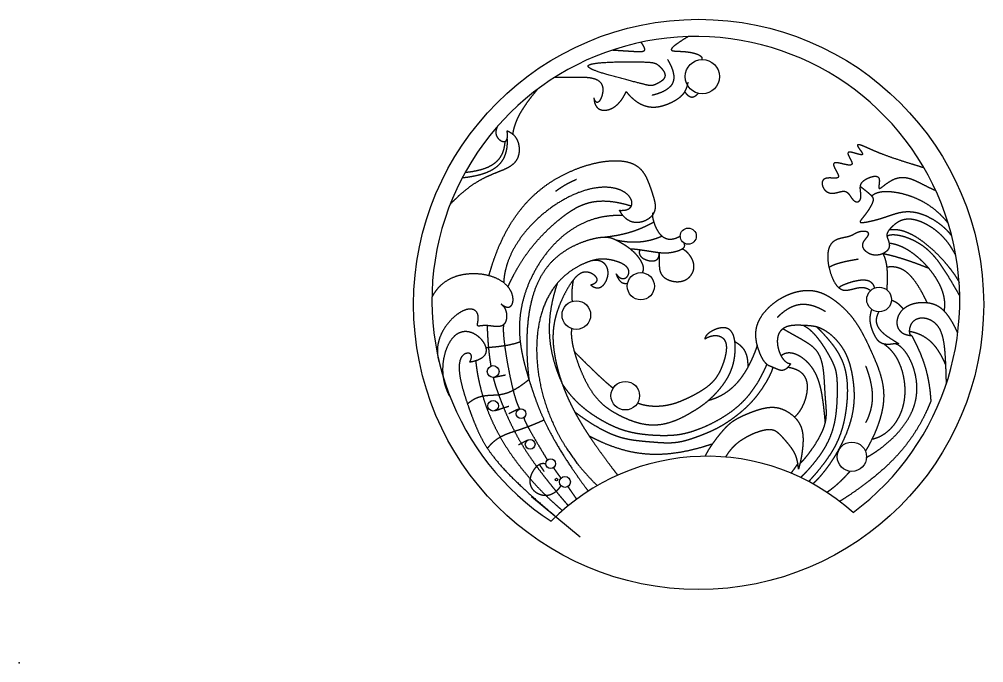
# Model space of a CAD drawing. Header units: millimetres. Extents: x 0 to 63, y 0 to 85.
# Drawn here: x 0 to 60.8, y 0 to 40.5 of the extents above; entities that cross this region are included whole.
import ezdxf

# ---------------------------------------------------------------- set-up
doc = ezdxf.new("R2010")
doc.units = ezdxf.units.MM
doc.header["$MEASUREMENT"] = 0
doc.layers.add('saisyu v3_Sketch1', color=7, linetype='Continuous')
doc.layers.add('saisyu v3_Sketch2', color=7, linetype='Continuous')

msp = doc.modelspace()

# ---------------------------------------------------------------- linework, layer by layer
at = {"layer": 'saisyu v3_Sketch1'}
msp.add_point((0, 0), dxfattribs=at)
at = {"layer": 'saisyu v3_Sketch2'}
msp.add_line((32.276, 10.474), (35.348, 7.933), dxfattribs=at)
for centre, radius in [((42.808, 22.568), 17.962), ((43.038, 36.919), 1.081), ((42.153, 26.872), 0.509), ((39.166, 23.717), 0.853), ((54.18, 22.879), 0.78), ((35.101, 21.901), 0.902), ((29.86, 18.343), 0.37), ((38.183, 16.82), 0.9), ((29.86, 16.187), 0.333), ((31.619, 15.687), 0.302), ((32.192, 13.76), 0.307), ((52.463, 12.972), 0.925), ((33.485, 12.538), 0.313), ((33.847, 11.531), 0.0834), ((34.384, 11.388), 0.343)]:
    msp.add_circle(centre, radius, dxfattribs=at)
for centre, radius, start, end in [((42.63, 22.814), 16.631, 306.57918, 236.74063), ((43.314, -0.777), 13.78, 47.96213, 135.35768)]:
    msp.add_arc(centre, radius, start, end, dxfattribs=at)
for points in [[(37.387, 38.597), (37.457, 38.592), (37.593, 38.583), (37.79, 38.571), (38.036, 38.554), (38.317, 38.536), (38.569, 38.52), (38.791, 38.507), (38.982, 38.499), (39.139, 38.498), (39.262, 38.506), (39.351, 38.528), (39.405, 38.567), (39.425, 38.625), (39.411, 38.705), (39.366, 38.808), (39.305, 38.907), (39.246, 38.991), (39.2, 39.051), (39.176, 39.082)], [(42.149, 39.438), (42.069, 39.39), (41.916, 39.297), (41.71, 39.168), (41.48, 39.016), (41.268, 38.859), (41.133, 38.736), (41.072, 38.645), (41.082, 38.583), (41.159, 38.547), (41.292, 38.529), (41.467, 38.52), (41.673, 38.513), (41.894, 38.5), (42.118, 38.478), (42.334, 38.444), (42.531, 38.399), (42.701, 38.344), (42.839, 38.283), (42.941, 38.217), (43.003, 38.147), (43.022, 38.09), (43.018, 38.045), (43.007, 38.015), (43, 38)], [(35.845, 37.572), (35.847, 37.546), (35.878, 37.493), (36.003, 37.404), (36.316, 37.27), (36.888, 37.087), (37.556, 36.9), (38.23, 36.724), (38.827, 36.571), (39.29, 36.452), (39.595, 36.374), (39.775, 36.341), (39.899, 36.35), (40.035, 36.398), (40.22, 36.481), (40.431, 36.598), (40.613, 36.747), (40.71, 36.922), (40.693, 37.114), (40.587, 37.306), (40.441, 37.48), (40.297, 37.621), (40.166, 37.722), (40.009, 37.787), (39.77, 37.824), (39.398, 37.844), (38.874, 37.854), (38.229, 37.855), (37.525, 37.845), (36.845, 37.818), (36.278, 37.768), (35.977, 37.705), (35.865, 37.644), (35.843, 37.597), (35.845, 37.572)], [(40.843, 38.005), (40.886, 37.934), (40.965, 37.795), (41.069, 37.592), (41.173, 37.336), (41.246, 37.04), (41.254, 36.77), (41.193, 36.529), (41.06, 36.317), (40.859, 36.134), (40.593, 35.977), (40.334, 35.87), (40.115, 35.801), (39.958, 35.759), (39.877, 35.739)], [(33.769, 36.888), (33.821, 36.887), (33.927, 36.885), (34.089, 36.883), (34.313, 36.883), (34.605, 36.886), (34.909, 36.89), (35.221, 36.894), (35.534, 36.891), (35.84, 36.874), (36.124, 36.832), (36.372, 36.755), (36.568, 36.634), (36.704, 36.465), (36.773, 36.253), (36.781, 36.012), (36.738, 35.768), (36.661, 35.547), (36.566, 35.379), (36.466, 35.285), (36.371, 35.279), (36.302, 35.349), (36.255, 35.444), (36.226, 35.526), (36.212, 35.572)], [(38.244, 35.972), (38.297, 35.906), (38.405, 35.778), (38.569, 35.604), (38.792, 35.407), (39.078, 35.217), (39.371, 35.085), (39.67, 35.009), (39.972, 34.988), (40.271, 35.014), (40.562, 35.08), (40.838, 35.176), (41.09, 35.288), (41.312, 35.408), (41.501, 35.528), (41.656, 35.644), (41.78, 35.756), (41.878, 35.87), (41.957, 35.988), (42.022, 36.116), (42.074, 36.254), (42.109, 36.375), (42.13, 36.471), (42.143, 36.538), (42.149, 36.572)], [(32.646, 36.115), (32.592, 36.05), (32.484, 35.921), (32.329, 35.73), (32.135, 35.479), (31.913, 35.173), (31.715, 34.877), (31.543, 34.59), (31.4, 34.313), (31.283, 34.046), (31.193, 33.789), (31.14, 33.59), (31.11, 33.445), (31.095, 33.35), (31.088, 33.302)], [(36.212, 35.572), (36.213, 35.528), (36.218, 35.442), (36.235, 35.322), (36.274, 35.18), (36.351, 35.035), (36.457, 34.922), (36.589, 34.844), (36.745, 34.801), (36.918, 34.794), (37.102, 34.823), (37.289, 34.887), (37.474, 34.986), (37.651, 35.12), (37.818, 35.286), (37.973, 35.483), (38.087, 35.664), (38.168, 35.813), (38.219, 35.918), (38.244, 35.972)], [(42.784, 35.868), (42.766, 35.847), (42.731, 35.807), (42.678, 35.753), (42.609, 35.693), (42.523, 35.64), (42.437, 35.611), (42.352, 35.609), (42.269, 35.633), (42.186, 35.682), (42.104, 35.756), (42.039, 35.832), (41.991, 35.899), (41.959, 35.947), (41.943, 35.972)], [(30.736, 33.509), (30.782, 33.491), (30.869, 33.453), (30.991, 33.386), (31.133, 33.278), (31.277, 33.112), (31.387, 32.918), (31.462, 32.699), (31.502, 32.465), (31.506, 32.227), (31.473, 31.996), (31.403, 31.782), (31.298, 31.593), (31.158, 31.43), (30.985, 31.29), (30.783, 31.17), (30.553, 31.061), (30.299, 30.958), (30.026, 30.852), (29.737, 30.736), (29.434, 30.602), (29.122, 30.445), (28.803, 30.262), (28.478, 30.048), (28.149, 29.803), (27.816, 29.525), (27.547, 29.277), (27.343, 29.076), (27.207, 28.936), (27.139, 28.865)], [(30.126, 33.779), (30.111, 33.748), (30.083, 33.687), (30.051, 33.597), (30.025, 33.481), (30.025, 33.343), (30.054, 33.214), (30.113, 33.095), (30.196, 32.991), (30.297, 32.906), (30.407, 32.847), (30.513, 32.819), (30.609, 32.828), (30.685, 32.878), (30.737, 32.97), (30.765, 33.105), (30.766, 33.246), (30.756, 33.37), (30.744, 33.461), (30.736, 33.509)], [(30.736, 32.996), (30.74, 32.908), (30.743, 32.735), (30.73, 32.485), (30.681, 32.174), (30.56, 31.823), (30.375, 31.513), (30.122, 31.246), (29.8, 31.025), (29.413, 30.846), (28.966, 30.705), (28.565, 30.621), (28.241, 30.572), (28.015, 30.546), (27.9, 30.535)], [(30.596, 32.835), (30.592, 32.765), (30.58, 32.627), (30.549, 32.429), (30.483, 32.181), (30.356, 31.902), (30.18, 31.655), (29.952, 31.442), (29.671, 31.265), (29.341, 31.121), (28.964, 31.008), (28.63, 30.94), (28.362, 30.9), (28.175, 30.879), (28.08, 30.869)], [(57.012, 31.167), (56.905, 31.2), (56.696, 31.264), (56.396, 31.356), (56.023, 31.473), (55.6, 31.609), (55.221, 31.734), (54.884, 31.849), (54.588, 31.955), (54.33, 32.052), (54.105, 32.14), (53.909, 32.222), (53.734, 32.299), (53.572, 32.372), (53.413, 32.445), (53.252, 32.516), (53.091, 32.58), (52.942, 32.628), (52.832, 32.64), (52.795, 32.594), (52.85, 32.482), (52.969, 32.323), (53.095, 32.158), (53.161, 32.033), (53.118, 31.98), (52.957, 32.005), (52.72, 32.078), (52.47, 32.152), (52.277, 32.181), (52.191, 32.129), (52.221, 31.99), (52.327, 31.795), (52.444, 31.59), (52.501, 31.424), (52.449, 31.337), (52.277, 31.333), (52.02, 31.388), (51.735, 31.462), (51.485, 31.51), (51.325, 31.493), (51.283, 31.393), (51.343, 31.221), (51.46, 31.012), (51.576, 30.807), (51.637, 30.645), (51.607, 30.55), (51.488, 30.517), (51.305, 30.524), (51.094, 30.539), (50.895, 30.534), (50.734, 30.488), (50.625, 30.397), (50.576, 30.262), (50.584, 30.097), (50.646, 29.922), (50.755, 29.762), (50.904, 29.639), (51.083, 29.571), (51.28, 29.561), (51.483, 29.599), (51.68, 29.657), (51.861, 29.703), (52.019, 29.709), (52.152, 29.656), (52.264, 29.543), (52.366, 29.393), (52.469, 29.235), (52.582, 29.103), (52.706, 29.026), (52.831, 29.017), (52.939, 29.073), (53.012, 29.185), (53.042, 29.336), (53.035, 29.512), (53.01, 29.696), (52.989, 29.875), (52.995, 30.04), (53.042, 30.185), (53.136, 30.311), (53.275, 30.421), (53.448, 30.516), (53.64, 30.594), (53.831, 30.647), (53.997, 30.659), (54.12, 30.614), (54.188, 30.507), (54.203, 30.347), (54.183, 30.165), (54.157, 29.999), (54.153, 29.887), (54.195, 29.855), (54.291, 29.905), (54.44, 30.02), (54.633, 30.171), (54.855, 30.325), (55.093, 30.455), (55.337, 30.542), (55.581, 30.581), (55.82, 30.573), (56.052, 30.525), (56.279, 30.448), (56.5, 30.351), (56.717, 30.246), (56.93, 30.138), (57.139, 30.032), (57.345, 29.931), (57.507, 29.855), (57.628, 29.801), (57.707, 29.766), (57.747, 29.749)], [(29.599, 24.392), (29.636, 24.527), (29.712, 24.795), (29.833, 25.187), (30.009, 25.693), (30.252, 26.297), (30.52, 26.871), (30.813, 27.415), (31.132, 27.929), (31.476, 28.413), (31.848, 28.867), (32.248, 29.291), (32.677, 29.683), (33.135, 30.045), (33.622, 30.374), (34.135, 30.671), (34.67, 30.933), (35.221, 31.159), (35.78, 31.345), (36.336, 31.488), (36.88, 31.586), (37.399, 31.633), (37.883, 31.626), (38.318, 31.561), (38.697, 31.434), (39.011, 31.244), (39.262, 30.995), (39.457, 30.693), (39.612, 30.355), (39.744, 29.997), (39.867, 29.637), (39.98, 29.289), (40.064, 28.959), (40.089, 28.651), (40.026, 28.368), (39.862, 28.117), (39.61, 27.91), (39.296, 27.766), (38.959, 27.703), (38.627, 27.736), (38.321, 27.873), (38.103, 28.069), (37.957, 28.265), (37.866, 28.418), (37.823, 28.499)], [(33.8, 29.7), (33.823, 29.717), (33.868, 29.751), (33.937, 29.802), (34.031, 29.868), (34.152, 29.949), (34.276, 30.027), (34.404, 30.104), (34.537, 30.178), (34.672, 30.249), (34.812, 30.318), (34.926, 30.372), (35.013, 30.412), (35.071, 30.438), (35.101, 30.451)], [(37.823, 28.499), (37.894, 28.495), (38.029, 28.492), (38.208, 28.507), (38.398, 28.563), (38.553, 28.692), (38.623, 28.874), (38.605, 29.093), (38.494, 29.328), (38.286, 29.554), (37.984, 29.747), (37.593, 29.889), (37.124, 29.963), (36.592, 29.958), (36.012, 29.867), (35.401, 29.691), (34.776, 29.432), (34.152, 29.099), (33.545, 28.703), (32.969, 28.255), (32.438, 27.769), (31.96, 27.254), (31.545, 26.722), (31.196, 26.177), (30.917, 25.626), (30.708, 25.07), (30.597, 24.622), (30.546, 24.285), (30.526, 24.06), (30.519, 23.947)], [(53, 30), (53.043, 29.967), (53.125, 29.902), (53.241, 29.811), (53.379, 29.7), (53.524, 29.58), (53.642, 29.476), (53.73, 29.383), (53.788, 29.294), (53.811, 29.197), (53.798, 29.08), (53.748, 28.936), (53.663, 28.764), (53.55, 28.573), (53.418, 28.376), (53.278, 28.189), (53.146, 28.026), (53.039, 27.896), (52.975, 27.803), (52.97, 27.747), (53.032, 27.723), (53.16, 27.727), (53.341, 27.752), (53.557, 27.793), (53.789, 27.846), (54.023, 27.906), (54.25, 27.971), (54.467, 28.039), (54.676, 28.109), (54.88, 28.18), (55.084, 28.249), (55.292, 28.313), (55.507, 28.367), (55.731, 28.405), (55.964, 28.422), (56.206, 28.414), (56.457, 28.378), (56.711, 28.316), (56.968, 28.228), (57.221, 28.119), (57.468, 27.991), (57.704, 27.85), (57.926, 27.698), (58.131, 27.54), (58.319, 27.376), (58.487, 27.208), (58.607, 27.07), (58.688, 26.965), (58.738, 26.894), (58.762, 26.859)], [(53.717, 29.391), (53.741, 29.419), (53.794, 29.471), (53.888, 29.54), (54.042, 29.612), (54.281, 29.67), (54.567, 29.695), (54.897, 29.684), (55.262, 29.638), (55.653, 29.557), (56.056, 29.44), (56.46, 29.288), (56.855, 29.101), (57.234, 28.881), (57.593, 28.628), (57.93, 28.345), (58.182, 28.095), (58.361, 27.895), (58.476, 27.756), (58.532, 27.685)], [(30.792, 23.678), (30.843, 23.79), (30.945, 24.012), (31.105, 24.337), (31.329, 24.755), (31.626, 25.251), (31.941, 25.719), (32.273, 26.161), (32.62, 26.574), (32.979, 26.961), (33.345, 27.323), (33.714, 27.659), (34.083, 27.97), (34.451, 28.253), (34.822, 28.506), (35.2, 28.722), (35.592, 28.894), (36.008, 29.017), (36.451, 29.085), (36.927, 29.097), (37.437, 29.05), (37.873, 28.967), (38.215, 28.879), (38.45, 28.809), (38.57, 28.771)], [(38.04, 28.167), (37.879, 28.174), (37.561, 28.177), (37.093, 28.15), (36.49, 28.051), (35.772, 27.822), (35.09, 27.489), (34.448, 27.057), (33.851, 26.534), (33.306, 25.934), (32.821, 25.275), (32.406, 24.576), (32.066, 23.856), (31.807, 23.135), (31.63, 22.426), (31.53, 21.739), (31.499, 21.079), (31.528, 20.449), (31.606, 19.848), (31.719, 19.272), (31.857, 18.714), (32.012, 18.169), (32.179, 17.626), (32.357, 17.077), (32.554, 16.515), (32.78, 15.93), (33.045, 15.316), (33.36, 14.667), (33.731, 13.98), (34.162, 13.253), (34.656, 12.483), (35.102, 11.834), (35.465, 11.328), (35.72, 10.982), (35.85, 10.807)], [(41.644, 26.861), (41.592, 26.831), (41.491, 26.776), (41.344, 26.711), (41.157, 26.659), (40.941, 26.65), (40.741, 26.698), (40.561, 26.802), (40.4, 26.956), (40.26, 27.149), (40.142, 27.367), (40.047, 27.593), (39.976, 27.809), (39.93, 28.001), (39.909, 28.158), (39.912, 28.273), (39.934, 28.331), (39.961, 28.354), (39.983, 28.362), (39.996, 28.363)], [(39.996, 27.759), (39.941, 27.728), (39.832, 27.668), (39.665, 27.58), (39.439, 27.468), (39.148, 27.34), (38.849, 27.224), (38.54, 27.121), (38.222, 27.031), (37.895, 26.954), (37.56, 26.889), (37.285, 26.845), (37.076, 26.817), (36.935, 26.8), (36.864, 26.792)], [(59.018, 25.651), (58.995, 25.696), (58.948, 25.786), (58.875, 25.916), (58.775, 26.084), (58.645, 26.282), (58.508, 26.47), (58.366, 26.647), (58.216, 26.814), (58.059, 26.971), (57.893, 27.119), (57.717, 27.26), (57.53, 27.393), (57.331, 27.519), (57.12, 27.636), (56.899, 27.742), (56.669, 27.832), (56.436, 27.9), (56.202, 27.941), (55.975, 27.948), (55.756, 27.92), (55.552, 27.855), (55.365, 27.759), (55.196, 27.642), (55.045, 27.513), (54.915, 27.384), (54.808, 27.262), (54.726, 27.15), (54.675, 27.044), (54.66, 26.936), (54.679, 26.818), (54.725, 26.687), (54.78, 26.545), (54.822, 26.398), (54.834, 26.252), (54.802, 26.114), (54.726, 25.988), (54.611, 25.878), (54.468, 25.787), (54.307, 25.718), (54.133, 25.675), (53.951, 25.663), (53.765, 25.687), (53.58, 25.749), (53.406, 25.847), (53.261, 25.977), (53.165, 26.129), (53.132, 26.294), (53.168, 26.46), (53.263, 26.618), (53.384, 26.764), (53.489, 26.893), (53.541, 27.002), (53.513, 27.089), (53.407, 27.149), (53.247, 27.178), (53.066, 27.172), (52.894, 27.134), (52.744, 27.07), (52.609, 26.994), (52.476, 26.919), (52.327, 26.857), (52.151, 26.811), (51.95, 26.773), (51.731, 26.73), (51.512, 26.663), (51.309, 26.555), (51.141, 26.391), (51.019, 26.166), (50.948, 25.884), (50.929, 25.558), (50.957, 25.205), (51.024, 24.847), (51.122, 24.504), (51.241, 24.197), (51.372, 23.94), (51.509, 23.741), (51.648, 23.6), (51.786, 23.513), (51.924, 23.468), (52.063, 23.457), (52.201, 23.469), (52.341, 23.495), (52.481, 23.529), (52.622, 23.566), (52.762, 23.6), (52.901, 23.627), (53.037, 23.642), (53.169, 23.642), (53.296, 23.623), (53.417, 23.585), (53.51, 23.538), (53.576, 23.494), (53.619, 23.46), (53.64, 23.442)], [(39.263, 24.564), (39.282, 24.593), (39.314, 24.653), (39.344, 24.75), (39.347, 24.894), (39.293, 25.098), (39.182, 25.321), (39.021, 25.553), (38.819, 25.782), (38.588, 25.996), (38.341, 26.185), (38.094, 26.346), (37.862, 26.481), (37.653, 26.593), (37.465, 26.684), (37.28, 26.754), (37.069, 26.795), (36.806, 26.8), (36.475, 26.764), (36.079, 26.68), (35.63, 26.546), (35.151, 26.36), (34.668, 26.121), (34.203, 25.831), (33.773, 25.49), (33.39, 25.101), (33.058, 24.668), (32.777, 24.194), (32.545, 23.683), (32.358, 23.139), (32.211, 22.564), (32.102, 21.962), (32.026, 21.334), (31.983, 20.682), (31.97, 20.007), (31.986, 19.309), (32.023, 18.734), (32.063, 18.293), (32.095, 17.995), (32.113, 17.844)], [(40.508, 26.861), (40.453, 26.838), (40.343, 26.793), (40.177, 26.731), (39.954, 26.658), (39.672, 26.583), (39.387, 26.528), (39.099, 26.492), (38.808, 26.478), (38.513, 26.484), (38.215, 26.508), (37.975, 26.542), (37.793, 26.574), (37.672, 26.598), (37.611, 26.611)], [(59.259, 23.12), (59.222, 23.184), (59.149, 23.312), (59.038, 23.503), (58.89, 23.756), (58.704, 24.069), (58.515, 24.379), (58.323, 24.685), (58.125, 24.984), (57.918, 25.274), (57.698, 25.552), (57.46, 25.813), (57.203, 26.054), (56.925, 26.271), (56.628, 26.46), (56.322, 26.62), (56.015, 26.749), (55.718, 26.847), (55.442, 26.913), (55.196, 26.948), (54.983, 26.951), (54.842, 26.929), (54.753, 26.899), (54.701, 26.874), (54.676, 26.859)], [(54.824, 27.276), (54.881, 27.285), (54.996, 27.299), (55.173, 27.304), (55.418, 27.281), (55.737, 27.201), (56.07, 27.07), (56.413, 26.889), (56.764, 26.663), (57.115, 26.399), (57.46, 26.108), (57.791, 25.799), (58.101, 25.481), (58.385, 25.164), (58.64, 24.85), (58.866, 24.544), (59.023, 24.305), (59.128, 24.13), (59.192, 24.015), (59.222, 23.958)], [(41.859, 26.456), (41.872, 26.432), (41.894, 26.385), (41.914, 26.318), (41.914, 26.236), (41.874, 26.144), (41.793, 26.065), (41.677, 25.996), (41.535, 25.939), (41.378, 25.892), (41.218, 25.855), (41.064, 25.826), (40.922, 25.806), (40.791, 25.795), (40.664, 25.792), (40.532, 25.797), (40.384, 25.811), (40.214, 25.833), (40.02, 25.861), (39.809, 25.894), (39.587, 25.929), (39.365, 25.962), (39.155, 25.993), (38.966, 26.018), (38.804, 26.037), (38.672, 26.048), (38.594, 26.051), (38.549, 26.05), (38.526, 26.047), (38.516, 26.045)], [(54.806, 26.442), (54.855, 26.436), (54.954, 26.421), (55.104, 26.392), (55.304, 26.336), (55.557, 26.24), (55.811, 26.116), (56.066, 25.965), (56.321, 25.788), (56.573, 25.588), (56.82, 25.366), (57.058, 25.128), (57.285, 24.874), (57.497, 24.611), (57.69, 24.339), (57.861, 24.063), (58.007, 23.785), (58.126, 23.507), (58.216, 23.231), (58.276, 22.958), (58.305, 22.688), (58.305, 22.475), (58.291, 22.317), (58.276, 22.213), (58.267, 22.161)], [(39.098, 26), (39.089, 25.976), (39.074, 25.928), (39.061, 25.858), (39.065, 25.769), (39.103, 25.665), (39.175, 25.569), (39.278, 25.484), (39.408, 25.411), (39.557, 25.353), (39.713, 25.315), (39.866, 25.3), (40.007, 25.312), (40.127, 25.353), (40.221, 25.423), (40.287, 25.524), (40.317, 25.628), (40.327, 25.718), (40.328, 25.785), (40.327, 25.819)], [(40.327, 25.819), (40.328, 25.787), (40.329, 25.724), (40.33, 25.629), (40.33, 25.503), (40.328, 25.346), (40.326, 25.19), (40.325, 25.036), (40.332, 24.885), (40.35, 24.737), (40.389, 24.596), (40.454, 24.462), (40.551, 24.339), (40.68, 24.229), (40.838, 24.137), (41.018, 24.065), (41.211, 24.016), (41.407, 23.994), (41.599, 23.999), (41.779, 24.032), (41.944, 24.091), (42.091, 24.174), (42.219, 24.278), (42.327, 24.399), (42.414, 24.534), (42.477, 24.681), (42.513, 24.835), (42.521, 24.994), (42.5, 25.155), (42.452, 25.313), (42.382, 25.464), (42.295, 25.605), (42.199, 25.731), (42.101, 25.839), (42.004, 25.926), (41.913, 25.99), (41.845, 26.024), (41.798, 26.039), (41.768, 26.044), (41.753, 26.045)], [(54.677, 23.479), (54.682, 23.542), (54.691, 23.667), (54.701, 23.849), (54.711, 24.084), (54.713, 24.361), (54.706, 24.621), (54.688, 24.862), (54.658, 25.083), (54.617, 25.284), (54.565, 25.466), (54.516, 25.598), (54.475, 25.69), (54.445, 25.748), (54.43, 25.776)], [(54.43, 25.776), (54.474, 25.767), (54.562, 25.749), (54.699, 25.719), (54.888, 25.674), (55.138, 25.609), (55.401, 25.534), (55.68, 25.447), (55.974, 25.35), (56.283, 25.243), (56.605, 25.126), (56.872, 25.026), (57.077, 24.947), (57.216, 24.893), (57.286, 24.866)], [(37.6, 24.5), (37.634, 24.454), (37.702, 24.371), (37.802, 24.272), (37.934, 24.193), (38.092, 24.179), (38.237, 24.241), (38.353, 24.362), (38.422, 24.52), (38.426, 24.694), (38.351, 24.868), (38.189, 25.029), (37.951, 25.168), (37.66, 25.281), (37.35, 25.363), (37.046, 25.414), (36.765, 25.433), (36.497, 25.419), (36.224, 25.37), (35.926, 25.283), (35.589, 25.154), (35.215, 24.973), (34.814, 24.733), (34.403, 24.426), (34.002, 24.044), (33.63, 23.584), (33.303, 23.046), (33.03, 22.437), (32.82, 21.763), (32.675, 21.034), (32.598, 20.264), (32.587, 19.464), (32.642, 18.646), (32.761, 17.822), (32.94, 17.002), (33.179, 16.193), (33.475, 15.4), (33.828, 14.628), (34.236, 13.88), (34.699, 13.157), (35.215, 12.46), (35.671, 11.925), (36.036, 11.535), (36.29, 11.281), (36.42, 11.155)], [(36, 23.8), (36.032, 23.774), (36.095, 23.725), (36.188, 23.667), (36.309, 23.617), (36.454, 23.601), (36.593, 23.631), (36.723, 23.705), (36.841, 23.818), (36.943, 23.963), (37.025, 24.131), (37.081, 24.312), (37.108, 24.496), (37.103, 24.674), (37.067, 24.839), (37.003, 24.985), (36.913, 25.109), (36.801, 25.209), (36.671, 25.282), (36.525, 25.329), (36.365, 25.348), (36.225, 25.342), (36.115, 25.326), (36.039, 25.309), (36, 25.3)], [(52.852, 25.411), (52.798, 25.402), (52.691, 25.384), (52.535, 25.357), (52.337, 25.32), (52.105, 25.273), (51.891, 25.224), (51.696, 25.174), (51.521, 25.122), (51.368, 25.068), (51.233, 25.013), (51.14, 24.967), (51.078, 24.933), (51.039, 24.909), (51.021, 24.898)], [(54.677, 24.928), (54.734, 24.939), (54.847, 24.954), (55.014, 24.963), (55.235, 24.943), (55.503, 24.863), (55.766, 24.724), (56.02, 24.523), (56.268, 24.259), (56.509, 23.938), (56.745, 23.564), (56.928, 23.227), (57.064, 22.954), (57.153, 22.763), (57.198, 22.666)], [(26, 23), (26.042, 23.087), (26.133, 23.254), (26.284, 23.486), (26.519, 23.761), (26.866, 24.044), (27.267, 24.264), (27.715, 24.421), (28.202, 24.511), (28.714, 24.534), (29.229, 24.489), (29.721, 24.376), (30.165, 24.198), (30.538, 23.961), (30.821, 23.679), (31.007, 23.368), (31.098, 23.056), (31.106, 22.771), (31.048, 22.544), (30.938, 22.398), (30.787, 22.348), (30.637, 22.39), (30.51, 22.469), (30.419, 22.542), (30.371, 22.583)], [(36, 23.8), (36.062, 23.818), (36.174, 23.857), (36.307, 23.921), (36.415, 24.02), (36.436, 24.162), (36.354, 24.314), (36.193, 24.458), (35.982, 24.569), (35.75, 24.624), (35.52, 24.604), (35.297, 24.504), (35.081, 24.325), (34.868, 24.074), (34.655, 23.762), (34.445, 23.402), (34.244, 23.008), (34.06, 22.592), (33.902, 22.168), (33.777, 21.746), (33.689, 21.332), (33.638, 20.93), (33.622, 20.54), (33.634, 20.161), (33.67, 19.788), (33.724, 19.42), (33.793, 19.053), (33.876, 18.686), (33.97, 18.32), (34.078, 17.955), (34.199, 17.593), (34.332, 17.235), (34.476, 16.885), (34.627, 16.545), (34.784, 16.218), (34.944, 15.903), (35.105, 15.601), (35.27, 15.309), (35.439, 15.021), (35.618, 14.732), (35.808, 14.436), (36.015, 14.127), (36.24, 13.8), (36.487, 13.451), (36.755, 13.08), (37.047, 12.684), (37.298, 12.347), (37.498, 12.083), (37.635, 11.902), (37.705, 11.811)], [(37.6, 24.5), (37.61, 24.474), (37.629, 24.422), (37.659, 24.348), (37.702, 24.258), (37.76, 24.158), (37.822, 24.073), (37.889, 24.004), (37.962, 23.952), (38.039, 23.916), (38.122, 23.896), (38.191, 23.891), (38.245, 23.893), (38.281, 23.897), (38.3, 23.9)], [(33.9, 23.9), (33.857, 23.771), (33.774, 23.512), (33.664, 23.126), (33.543, 22.612), (33.438, 21.973), (33.384, 21.338), (33.385, 20.706), (33.444, 20.078), (33.558, 19.453), (33.722, 18.832), (33.892, 18.338), (34.038, 17.968), (34.145, 17.723), (34.2, 17.6)], [(34.9, 24.1), (34.895, 24.066), (34.884, 23.999), (34.869, 23.9), (34.852, 23.772), (34.834, 23.618), (34.82, 23.472), (34.811, 23.334), (34.808, 23.204), (34.808, 23.082), (34.814, 22.969), (34.822, 22.883), (34.829, 22.823), (34.835, 22.783), (34.838, 22.764)], [(53.906, 23.609), (53.895, 23.645), (53.871, 23.714), (53.826, 23.808), (53.748, 23.913), (53.618, 24.01), (53.458, 24.072), (53.269, 24.101), (53.056, 24.097), (52.828, 24.068), (52.596, 24.018), (52.371, 23.955), (52.165, 23.886), (51.987, 23.818), (51.844, 23.754), (51.739, 23.697), (51.686, 23.658), (51.663, 23.632), (51.655, 23.616), (51.653, 23.609)], [(48.6, 18.833), (48.567, 18.781), (48.502, 18.685), (48.403, 18.565), (48.271, 18.456), (48.104, 18.399), (47.938, 18.413), (47.776, 18.473), (47.622, 18.548), (47.479, 18.612), (47.346, 18.657), (47.218, 18.707), (47.086, 18.798), (46.947, 18.955), (46.806, 19.183), (46.669, 19.469), (46.55, 19.793), (46.46, 20.133), (46.408, 20.471), (46.402, 20.8), (46.445, 21.116), (46.54, 21.421), (46.686, 21.717), (46.879, 22.003), (47.116, 22.278), (47.391, 22.537), (47.696, 22.774), (48.023, 22.982), (48.364, 23.156), (48.71, 23.292), (49.054, 23.388), (49.388, 23.445), (49.707, 23.462), (50.006, 23.442), (50.287, 23.388), (50.552, 23.302), (50.806, 23.187), (51.055, 23.044), (51.305, 22.878), (51.556, 22.687), (51.808, 22.474), (52.057, 22.239), (52.299, 21.981), (52.529, 21.701), (52.745, 21.401), (52.947, 21.082), (53.135, 20.747), (53.314, 20.401), (53.485, 20.045), (53.652, 19.684), (53.815, 19.319), (53.971, 18.953), (54.116, 18.585), (54.244, 18.216), (54.349, 17.846), (54.425, 17.474), (54.467, 17.101), (54.476, 16.727), (54.451, 16.354), (54.395, 15.984), (54.314, 15.619), (54.211, 15.26), (54.091, 14.911), (53.958, 14.571), (53.813, 14.243), (53.657, 13.926), (53.525, 13.683), (53.422, 13.505), (53.352, 13.389), (53.316, 13.332)], [(30.371, 22.583), (30.399, 22.564), (30.451, 22.521), (30.521, 22.45), (30.598, 22.339), (30.666, 22.175), (30.707, 21.991), (30.716, 21.794), (30.693, 21.599), (30.632, 21.423), (30.531, 21.285), (30.389, 21.198), (30.209, 21.165), (30, 21.174), (29.775, 21.204), (29.547, 21.233), (29.334, 21.243), (29.15, 21.23), (29.007, 21.206), (28.913, 21.197), (28.871, 21.229), (28.871, 21.319), (28.896, 21.46), (28.921, 21.638), (28.923, 21.827), (28.883, 22.003), (28.792, 22.148), (28.652, 22.246), (28.468, 22.289), (28.249, 22.272), (28.006, 22.195), (27.751, 22.06), (27.493, 21.876), (27.243, 21.649), (27.011, 21.39), (26.804, 21.107), (26.63, 20.809), (26.493, 20.501), (26.397, 20.188), (26.343, 19.873), (26.334, 19.557), (26.362, 19.304), (26.403, 19.115), (26.439, 18.989), (26.46, 18.926)], [(47.775, 21.76), (47.829, 21.815), (47.938, 21.921), (48.103, 22.067), (48.326, 22.237), (48.611, 22.404), (48.903, 22.521), (49.202, 22.586), (49.508, 22.595), (49.821, 22.551), (50.141, 22.458), (50.402, 22.347), (50.6, 22.245), (50.733, 22.169), (50.8, 22.129)], [(54.959, 22.838), (54.973, 22.835), (55.001, 22.827), (55.043, 22.814), (55.101, 22.792), (55.173, 22.757), (55.246, 22.713), (55.32, 22.661), (55.395, 22.599), (55.471, 22.529), (55.548, 22.451), (55.61, 22.383), (55.657, 22.329), (55.688, 22.291), (55.704, 22.272)], [(59.136, 20.771), (59.108, 20.832), (59.053, 20.953), (58.968, 21.126), (58.855, 21.343), (58.711, 21.59), (58.563, 21.813), (58.411, 22.011), (58.252, 22.185), (58.083, 22.333), (57.899, 22.456), (57.696, 22.554), (57.47, 22.626), (57.221, 22.671), (56.951, 22.687), (56.669, 22.672), (56.386, 22.622), (56.114, 22.534), (55.868, 22.409), (55.659, 22.249), (55.495, 22.06), (55.379, 21.852), (55.312, 21.638), (55.29, 21.432), (55.309, 21.245), (55.361, 21.084), (55.442, 20.95), (55.544, 20.844), (55.661, 20.76), (55.79, 20.696), (55.927, 20.65), (56.043, 20.627), (56.133, 20.616), (56.195, 20.613), (56.226, 20.611)], [(55.407, 20.092), (55.408, 20.096), (55.406, 20.103), (55.394, 20.109), (55.359, 20.112), (55.283, 20.106), (55.176, 20.091), (55.045, 20.072), (54.895, 20.054), (54.736, 20.045), (54.579, 20.053), (54.431, 20.082), (54.298, 20.137), (54.182, 20.218), (54.083, 20.321), (53.997, 20.442), (53.921, 20.576), (53.853, 20.716), (53.79, 20.861), (53.734, 21.008), (53.687, 21.156), (53.649, 21.306), (53.624, 21.457), (53.613, 21.61), (53.617, 21.766), (53.636, 21.923), (53.663, 22.051), (53.691, 22.148), (53.712, 22.213), (53.724, 22.245)], [(54.153, 22.099), (54.129, 22.056), (54.086, 21.97), (54.035, 21.844), (53.994, 21.68), (53.989, 21.484), (54.03, 21.296), (54.115, 21.117), (54.241, 20.949), (54.398, 20.792), (54.574, 20.647), (54.757, 20.518), (54.932, 20.404), (55.089, 20.306), (55.218, 20.226), (55.316, 20.163), (55.369, 20.127), (55.394, 20.106), (55.404, 20.096), (55.407, 20.092)], [(30.515, 21.293), (30.51, 21.262), (30.502, 21.195), (30.494, 21.076), (30.495, 20.881), (30.515, 20.575), (30.553, 20.209), (30.608, 19.788), (30.68, 19.321), (30.764, 18.827), (30.859, 18.323), (30.96, 17.833), (31.063, 17.374), (31.166, 16.965), (31.266, 16.617), (31.362, 16.333), (31.436, 16.158), (31.49, 16.057), (31.525, 16.003), (31.542, 15.979)], [(48.6, 18.833), (48.58, 18.83), (48.539, 18.828), (48.475, 18.838), (48.387, 18.876), (48.271, 18.967), (48.152, 19.1), (48.036, 19.274), (47.931, 19.488), (47.845, 19.736), (47.79, 20.01), (47.774, 20.294), (47.808, 20.569), (47.899, 20.813), (48.048, 21.011), (48.252, 21.152), (48.5, 21.236), (48.773, 21.274), (49.051, 21.281), (49.316, 21.272), (49.557, 21.259), (49.772, 21.245), (49.966, 21.226), (50.151, 21.195), (50.336, 21.145), (50.527, 21.068), (50.726, 20.963), (50.931, 20.83), (51.136, 20.671), (51.336, 20.489), (51.526, 20.289), (51.702, 20.074), (51.861, 19.848), (52, 19.615), (52.119, 19.376), (52.22, 19.131), (52.305, 18.879), (52.377, 18.619), (52.439, 18.348), (52.492, 18.065), (52.538, 17.769), (52.573, 17.463), (52.597, 17.147), (52.606, 16.824), (52.598, 16.496), (52.571, 16.165), (52.523, 15.833), (52.456, 15.5), (52.369, 15.168), (52.265, 14.839), (52.144, 14.512), (52.009, 14.189), (51.862, 13.871), (51.704, 13.559), (51.537, 13.256), (51.363, 12.963), (51.182, 12.68), (50.997, 12.41), (50.807, 12.153), (50.614, 11.909), (50.417, 11.679), (50.257, 11.507), (50.135, 11.384), (50.054, 11.305), (50.013, 11.266)], [(56.226, 20.611), (56.212, 20.613), (56.186, 20.619), (56.152, 20.643), (56.119, 20.702), (56.098, 20.82), (56.101, 20.976), (56.133, 21.156), (56.204, 21.34), (56.321, 21.508), (56.486, 21.639), (56.696, 21.718), (56.936, 21.738), (57.19, 21.698), (57.437, 21.601), (57.662, 21.45), (57.852, 21.253), (58.003, 21.017), (58.117, 20.747), (58.2, 20.449), (58.258, 20.129), (58.299, 19.791), (58.328, 19.44), (58.35, 19.077), (58.367, 18.704), (58.381, 18.323), (58.391, 18.012), (58.397, 17.776), (58.401, 17.616), (58.402, 17.536)], [(27.14, 16.76), (27.094, 16.842), (27.008, 17.007), (26.897, 17.262), (26.784, 17.615), (26.703, 18.076), (26.683, 18.555), (26.724, 19.042), (26.827, 19.524), (26.991, 19.978), (27.214, 20.372), (27.491, 20.675), (27.813, 20.86), (28.165, 20.909), (28.526, 20.823), (28.867, 20.625), (29.155, 20.348), (29.358, 20.035), (29.447, 19.725), (29.405, 19.445), (29.221, 19.212), (28.957, 19.069), (28.695, 18.988), (28.491, 18.944), (28.381, 18.926)], [(29.479, 21.233), (29.481, 21.177), (29.485, 21.065), (29.492, 20.899), (29.502, 20.68), (29.517, 20.411), (29.536, 20.147), (29.558, 19.889), (29.583, 19.637), (29.611, 19.39), (29.643, 19.15), (29.67, 18.961), (29.692, 18.822), (29.707, 18.729), (29.715, 18.684)], [(34.812, 21.047), (34.803, 21.008), (34.789, 20.927), (34.778, 20.792), (34.781, 20.585), (34.817, 20.283), (34.882, 19.94), (34.978, 19.561), (35.101, 19.152), (35.25, 18.725), (35.422, 18.293), (35.614, 17.871), (35.823, 17.47), (36.047, 17.102), (36.285, 16.774), (36.536, 16.488), (36.802, 16.238), (37.084, 16.019), (37.385, 15.821), (37.705, 15.638), (38.047, 15.466), (38.41, 15.307), (38.792, 15.167), (39.191, 15.058), (39.602, 14.989), (40.02, 14.97), (40.438, 15.004), (40.848, 15.089), (41.242, 15.216), (41.609, 15.371), (41.945, 15.539), (42.244, 15.706), (42.507, 15.863), (42.739, 16.009), (42.952, 16.151), (43.159, 16.301), (43.37, 16.47), (43.593, 16.668), (43.827, 16.897), (44.064, 17.155), (44.294, 17.436), (44.505, 17.733), (44.686, 18.038), (44.834, 18.346), (44.947, 18.656), (45.028, 18.965), (45.081, 19.274), (45.111, 19.58), (45.12, 19.88), (45.105, 20.167), (45.065, 20.433), (44.995, 20.667), (44.891, 20.859), (44.751, 21.002), (44.573, 21.088), (44.362, 21.115), (44.127, 21.086), (43.885, 21.011), (43.657, 20.906), (43.462, 20.783), (43.315, 20.655), (43.24, 20.552), (43.21, 20.476), (43.202, 20.425), (43.2, 20.4)], [(48.119, 21.047), (48.181, 21.01), (48.304, 20.938), (48.486, 20.832), (48.726, 20.695), (49.018, 20.532), (49.302, 20.372), (49.574, 20.213), (49.83, 20.044), (50.062, 19.855), (50.263, 19.629), (50.426, 19.358), (50.547, 19.032), (50.63, 18.656), (50.682, 18.24), (50.713, 17.805), (50.736, 17.368), (50.759, 16.95), (50.788, 16.561), (50.819, 16.207), (50.842, 15.879), (50.843, 15.567), (50.811, 15.258), (50.736, 14.942), (50.615, 14.616), (50.457, 14.284), (50.27, 13.954), (50.069, 13.637), (49.867, 13.345), (49.673, 13.084), (49.493, 12.861), (49.363, 12.713), (49.274, 12.62), (49.217, 12.566), (49.19, 12.541)], [(49.373, 21.268), (49.414, 21.248), (49.496, 21.206), (49.619, 21.131), (49.781, 21.011), (49.982, 20.827), (50.181, 20.611), (50.376, 20.368), (50.564, 20.105), (50.743, 19.832), (50.907, 19.562), (51.055, 19.303), (51.182, 19.063), (51.288, 18.841), (51.371, 18.633), (51.435, 18.43), (51.479, 18.222), (51.509, 18), (51.526, 17.755), (51.535, 17.482), (51.537, 17.179), (51.533, 16.846), (51.522, 16.487), (51.5, 16.11), (51.463, 15.724), (51.408, 15.337), (51.33, 14.958), (51.228, 14.592), (51.102, 14.243), (50.954, 13.911), (50.785, 13.594), (50.599, 13.291), (50.399, 12.999), (50.187, 12.717), (49.965, 12.443), (49.734, 12.176), (49.541, 11.968), (49.393, 11.814), (49.292, 11.714), (49.241, 11.664)], [(50.234, 21.17), (50.263, 21.141), (50.324, 21.081), (50.419, 20.984), (50.556, 20.842), (50.741, 20.642), (50.939, 20.419), (51.145, 20.174), (51.352, 19.906), (51.55, 19.614), (51.73, 19.3), (51.884, 18.963), (52.006, 18.605), (52.094, 18.228), (52.151, 17.834), (52.179, 17.427), (52.182, 17.012), (52.163, 16.593), (52.127, 16.176), (52.073, 15.766), (52.003, 15.368), (51.918, 14.986), (51.816, 14.623), (51.697, 14.279), (51.56, 13.95), (51.404, 13.633), (51.229, 13.323), (51.034, 13.015), (50.818, 12.705), (50.582, 12.391), (50.324, 12.072), (50.101, 11.812), (49.925, 11.613), (49.803, 11.48), (49.742, 11.413)], [(56.103, 20.882), (56.163, 20.87), (56.284, 20.844), (56.46, 20.797), (56.686, 20.718), (56.955, 20.589), (57.207, 20.427), (57.441, 20.231), (57.658, 20), (57.857, 19.735), (58.041, 19.439), (58.177, 19.179), (58.273, 18.972), (58.334, 18.83), (58.364, 18.757)], [(29.391, 19.867), (29.384, 19.865), (29.374, 19.862), (29.37, 19.859), (29.389, 19.858), (29.453, 19.86), (29.556, 19.866), (29.696, 19.876), (29.867, 19.891), (30.061, 19.91), (30.268, 19.934), (30.481, 19.963), (30.69, 19.996), (30.891, 20.033), (31.081, 20.075), (31.257, 20.121), (31.386, 20.161), (31.477, 20.193), (31.535, 20.215), (31.563, 20.226)], [(43.2, 20.4), (43.238, 20.423), (43.314, 20.467), (43.427, 20.522), (43.576, 20.577), (43.758, 20.613), (43.935, 20.617), (44.103, 20.586), (44.255, 20.52), (44.383, 20.417), (44.48, 20.277), (44.541, 20.099), (44.563, 19.889), (44.55, 19.653), (44.509, 19.398), (44.444, 19.134), (44.361, 18.868), (44.264, 18.608), (44.153, 18.359), (44.025, 18.124), (43.88, 17.906), (43.715, 17.706), (43.529, 17.523), (43.325, 17.356), (43.106, 17.202), (42.876, 17.06), (42.64, 16.926), (42.402, 16.8), (42.164, 16.681), (41.926, 16.569), (41.688, 16.467), (41.45, 16.376), (41.209, 16.299), (40.967, 16.236), (40.723, 16.189), (40.48, 16.158), (40.239, 16.143), (40.003, 16.142), (39.774, 16.156), (39.553, 16.183), (39.342, 16.224), (39.18, 16.267), (39.064, 16.306), (38.988, 16.334), (38.95, 16.349)], [(45.091, 20.23), (45.125, 20.211), (45.192, 20.171), (45.287, 20.109), (45.405, 20.018), (45.535, 19.891), (45.646, 19.751), (45.737, 19.596), (45.807, 19.424), (45.857, 19.239), (45.889, 19.039), (45.901, 18.869), (45.903, 18.737), (45.902, 18.646), (45.9, 18.6)], [(53.388, 12.936), (53.465, 12.978), (53.617, 13.063), (53.845, 13.201), (54.146, 13.401), (54.517, 13.683), (54.881, 13.995), (55.233, 14.338), (55.567, 14.713), (55.872, 15.118), (56.136, 15.553), (56.347, 16.015), (56.494, 16.499), (56.569, 16.999), (56.572, 17.503), (56.509, 17.998), (56.392, 18.469), (56.234, 18.9), (56.048, 19.277), (55.845, 19.591), (55.632, 19.835), (55.456, 19.973), (55.322, 20.045), (55.231, 20.079), (55.186, 20.092)], [(54.488, 20.074), (54.544, 20.035), (54.655, 19.952), (54.813, 19.816), (55.007, 19.611), (55.221, 19.316), (55.405, 18.983), (55.558, 18.613), (55.678, 18.213), (55.76, 17.79), (55.803, 17.355), (55.804, 16.918), (55.76, 16.492), (55.671, 16.086), (55.542, 15.709), (55.376, 15.365), (55.181, 15.06), (54.964, 14.793), (54.732, 14.567), (54.489, 14.381), (54.24, 14.234), (54.036, 14.148), (53.881, 14.1), (53.776, 14.076), (53.724, 14.066)], [(56.226, 20.611), (56.269, 20.533), (56.355, 20.375), (56.478, 20.138), (56.632, 19.82), (56.806, 19.417), (56.96, 19.011), (57.093, 18.6), (57.203, 18.184), (57.291, 17.763), (57.359, 17.338), (57.399, 16.994), (57.421, 16.735), (57.432, 16.562), (57.437, 16.475)], [(37.414, 17.289), (37.382, 17.316), (37.315, 17.371), (37.21, 17.459), (37.061, 17.587), (36.859, 17.767), (36.64, 17.968), (36.403, 18.19), (36.148, 18.435), (35.877, 18.7), (35.589, 18.983), (35.348, 19.224), (35.162, 19.411), (35.035, 19.54), (34.971, 19.604)], [(46.5, 20), (46.482, 19.943), (46.444, 19.829), (46.384, 19.658), (46.296, 19.429), (46.173, 19.142), (46.038, 18.855), (45.887, 18.569), (45.722, 18.288), (45.54, 18.013), (45.34, 17.75), (45.122, 17.503), (44.884, 17.276), (44.627, 17.072), (44.349, 16.891), (44.053, 16.735), (43.801, 16.63), (43.603, 16.561), (43.468, 16.519), (43.4, 16.5)], [(48.006, 19.345), (48.039, 19.373), (48.106, 19.424), (48.212, 19.484), (48.365, 19.534), (48.573, 19.543), (48.798, 19.5), (49.034, 19.407), (49.275, 19.266), (49.511, 19.084), (49.734, 18.866), (49.934, 18.618), (50.107, 18.348), (50.249, 18.06), (50.363, 17.757), (50.452, 17.445), (50.524, 17.125), (50.581, 16.799), (50.63, 16.469), (50.672, 16.136), (50.71, 15.8), (50.737, 15.53), (50.755, 15.326), (50.767, 15.189), (50.773, 15.121)], [(28.759, 19.014), (28.768, 18.922), (28.788, 18.736), (28.826, 18.455), (28.889, 18.074), (28.989, 17.59), (29.113, 17.097), (29.26, 16.595), (29.433, 16.087), (29.634, 15.572), (29.863, 15.053), (30.123, 14.533), (30.413, 14.014), (30.732, 13.5), (31.075, 12.993), (31.439, 12.499), (31.819, 12.02), (32.209, 11.559), (32.607, 11.119), (33.009, 10.701), (33.414, 10.305), (33.74, 10.006), (33.985, 9.792), (34.148, 9.654), (34.23, 9.586)], [(47.1, 18.8), (47.065, 18.716), (46.993, 18.551), (46.882, 18.31), (46.726, 18.002), (46.519, 17.637), (46.298, 17.293), (46.063, 16.969), (45.81, 16.665), (45.537, 16.377), (45.239, 16.104), (44.912, 15.843), (44.557, 15.594), (44.174, 15.356), (43.77, 15.133), (43.355, 14.928), (42.94, 14.748), (42.534, 14.597), (42.146, 14.478), (41.776, 14.392), (41.419, 14.336), (41.067, 14.306), (40.711, 14.296), (40.342, 14.3), (39.958, 14.318), (39.565, 14.349), (39.17, 14.394), (38.782, 14.457), (38.408, 14.539), (38.052, 14.642), (37.711, 14.765), (37.382, 14.906), (37.059, 15.065), (36.739, 15.239), (36.421, 15.429), (36.105, 15.634), (35.795, 15.857), (35.494, 16.098), (35.205, 16.357), (34.93, 16.637), (34.669, 16.936), (34.474, 17.192), (34.334, 17.392), (34.244, 17.53), (34.2, 17.6)], [(35, 15.8), (35.06, 15.755), (35.181, 15.667), (35.36, 15.538), (35.599, 15.372), (35.894, 15.176), (36.187, 14.991), (36.479, 14.819), (36.77, 14.659), (37.061, 14.514), (37.355, 14.384), (37.654, 14.272), (37.957, 14.178), (38.268, 14.102), (38.584, 14.044), (38.905, 13.999), (39.227, 13.965), (39.548, 13.936), (39.864, 13.91), (40.174, 13.886), (40.477, 13.865), (40.775, 13.853), (41.069, 13.855), (41.36, 13.876), (41.65, 13.92), (41.939, 13.985), (42.222, 14.068), (42.499, 14.161), (42.765, 14.259), (43.02, 14.357), (43.263, 14.453), (43.499, 14.551), (43.73, 14.654), (43.96, 14.767), (44.193, 14.894), (44.429, 15.035), (44.667, 15.19), (44.908, 15.357), (45.149, 15.534), (45.388, 15.721), (45.625, 15.919), (45.856, 16.13), (46.081, 16.353), (46.298, 16.591), (46.504, 16.841), (46.697, 17.099), (46.875, 17.358), (47.035, 17.612), (47.174, 17.853), (47.292, 18.075), (47.387, 18.276), (47.444, 18.418), (47.476, 18.513), (47.493, 18.572), (47.5, 18.6)], [(48.844, 15.474), (48.875, 15.498), (48.936, 15.55), (49.025, 15.637), (49.138, 15.772), (49.27, 15.972), (49.392, 16.202), (49.499, 16.46), (49.587, 16.739), (49.649, 17.031), (49.677, 17.323), (49.662, 17.603), (49.597, 17.86), (49.477, 18.085), (49.301, 18.273), (49.069, 18.424), (48.838, 18.514), (48.641, 18.564), (48.498, 18.59), (48.425, 18.601)], [(53.331, 18.687), (53.362, 18.606), (53.422, 18.445), (53.504, 18.205), (53.597, 17.891), (53.684, 17.508), (53.739, 17.134), (53.758, 16.771), (53.741, 16.42), (53.688, 16.08), (53.601, 15.75), (53.507, 15.494), (53.424, 15.306), (53.363, 15.182), (53.331, 15.121)], [(28.241, 16.303), (28.277, 16.336), (28.349, 16.397), (28.458, 16.482), (28.607, 16.581), (28.798, 16.679), (28.995, 16.752), (29.196, 16.802), (29.4, 16.833), (29.606, 16.85), (29.811, 16.859), (30.014, 16.869), (30.214, 16.885), (30.409, 16.913), (30.6, 16.956), (30.787, 17.015), (30.973, 17.09), (31.158, 17.181), (31.345, 17.286), (31.533, 17.405), (31.724, 17.538), (31.878, 17.654), (31.995, 17.747), (32.074, 17.811), (32.113, 17.844)], [(29.86, 17.972), (29.891, 17.979), (29.952, 17.991), (30.045, 18.011), (30.169, 18.036), (30.323, 18.068), (30.447, 18.093), (30.539, 18.112), (30.601, 18.125), (30.632, 18.131)], [(29.86, 17.972), (29.867, 17.938), (29.885, 17.864), (29.917, 17.742), (29.973, 17.553), (30.063, 17.276), (30.173, 16.959), (30.304, 16.605), (30.454, 16.221), (30.622, 15.813), (30.807, 15.392), (31.007, 14.967), (31.219, 14.545), (31.442, 14.133), (31.676, 13.733), (31.917, 13.348), (32.164, 12.977), (32.415, 12.619), (32.668, 12.273), (32.919, 11.94), (33.166, 11.621), (33.405, 11.319), (33.631, 11.037), (33.843, 10.778), (34.037, 10.543), (34.212, 10.334), (34.337, 10.187), (34.422, 10.089), (34.475, 10.029), (34.5, 10)], [(57.437, 16.475), (57.379, 16.328), (57.26, 16.037), (57.065, 15.606), (56.773, 15.042), (56.353, 14.357), (55.873, 13.692), (55.329, 13.051), (54.718, 12.432), (54.046, 11.836), (53.317, 11.259), (52.692, 10.812), (52.201, 10.484), (51.865, 10.269), (51.694, 10.163)], [(29.999, 15.884), (30.033, 15.895), (30.101, 15.918), (30.203, 15.952), (30.338, 15.997), (30.508, 16.053), (30.644, 16.098), (30.746, 16.132), (30.814, 16.155), (30.848, 16.166)], [(31.465, 15.979), (31.44, 15.967), (31.391, 15.943), (31.317, 15.908), (31.218, 15.86), (31.095, 15.801), (30.996, 15.754), (30.922, 15.719), (30.873, 15.695), (30.848, 15.683)], [(43.231, 13.003), (43.242, 13.03), (43.266, 13.086), (43.309, 13.174), (43.379, 13.304), (43.487, 13.483), (43.615, 13.679), (43.76, 13.888), (43.92, 14.105), (44.088, 14.323), (44.26, 14.532), (44.43, 14.727), (44.596, 14.901), (44.758, 15.052), (44.921, 15.183), (45.091, 15.298), (45.275, 15.403), (45.478, 15.506), (45.703, 15.608), (45.946, 15.711), (46.202, 15.81), (46.464, 15.903), (46.725, 15.984), (46.978, 16.046), (47.222, 16.086), (47.458, 16.099), (47.689, 16.082), (47.915, 16.034), (48.138, 15.955), (48.357, 15.848), (48.565, 15.716), (48.759, 15.563), (48.931, 15.393), (49.076, 15.211), (49.192, 15.018), (49.279, 14.815), (49.338, 14.603), (49.374, 14.381), (49.389, 14.15), (49.387, 13.912), (49.373, 13.671), (49.348, 13.431), (49.317, 13.197), (49.28, 12.971), (49.239, 12.757), (49.195, 12.556), (49.158, 12.406), (49.13, 12.301), (49.11, 12.233), (49.1, 12.2)], [(29.5, 13.5), (29.527, 13.536), (29.583, 13.606), (29.668, 13.707), (29.788, 13.833), (29.945, 13.973), (30.111, 14.098), (30.284, 14.208), (30.463, 14.303), (30.647, 14.386), (30.831, 14.458), (31.015, 14.522), (31.195, 14.582), (31.372, 14.639), (31.545, 14.695), (31.717, 14.754), (31.89, 14.815), (32.067, 14.881), (32.25, 14.952), (32.441, 15.029), (32.639, 15.112), (32.804, 15.182), (32.932, 15.238), (33.019, 15.277), (33.062, 15.296)], [(31.797, 15.443), (31.797, 15.433), (31.799, 15.409), (31.81, 15.36), (31.843, 15.27), (31.915, 15.113), (32.019, 14.909), (32.157, 14.657), (32.327, 14.357), (32.527, 14.016), (32.752, 13.637), (32.951, 13.306), (33.11, 13.044), (33.22, 12.864), (33.276, 12.772)], [(49.1, 12.2), (49.096, 12.241), (49.089, 12.321), (49.076, 12.436), (49.055, 12.58), (49.023, 12.745), (48.984, 12.895), (48.938, 13.033), (48.883, 13.163), (48.815, 13.29), (48.732, 13.421), (48.632, 13.56), (48.516, 13.71), (48.387, 13.869), (48.249, 14.032), (48.108, 14.191), (47.969, 14.338), (47.833, 14.465), (47.698, 14.567), (47.556, 14.638), (47.401, 14.678), (47.225, 14.687), (47.024, 14.665), (46.801, 14.615), (46.56, 14.541), (46.31, 14.447), (46.063, 14.339), (45.827, 14.219), (45.61, 14.093), (45.415, 13.963), (45.243, 13.831), (45.093, 13.7), (44.961, 13.569), (44.845, 13.441), (44.742, 13.315), (44.651, 13.191), (44.586, 13.094), (44.543, 13.023), (44.516, 12.976), (44.503, 12.952)], [(32, 14), (31.979, 13.989), (31.936, 13.966), (31.872, 13.932), (31.786, 13.886), (31.679, 13.83), (31.593, 13.784), (31.529, 13.75), (31.486, 13.727), (31.465, 13.716)], [(35.9, 14.3), (36.044, 14.222), (36.332, 14.071), (36.767, 13.862), (37.355, 13.621), (38.101, 13.385), (38.86, 13.22), (39.633, 13.132), (40.421, 13.123), (41.222, 13.19), (42.036, 13.326), (42.696, 13.486), (43.196, 13.633), (43.532, 13.742), (43.7, 13.8)], [(33.172, 12.518), (33.147, 12.525), (33.096, 12.537), (33.021, 12.545), (32.923, 12.538), (32.802, 12.5), (32.685, 12.434), (32.573, 12.34), (32.468, 12.222), (32.373, 12.084), (32.292, 11.933), (32.228, 11.774), (32.185, 11.612), (32.166, 11.453), (32.174, 11.299), (32.209, 11.153), (32.273, 11.018), (32.364, 10.894), (32.479, 10.784), (32.615, 10.69), (32.764, 10.617), (32.923, 10.566), (33.083, 10.541), (33.241, 10.542), (33.39, 10.568), (33.53, 10.615), (33.656, 10.679), (33.77, 10.753), (33.871, 10.833), (33.957, 10.915), (34.03, 10.997), (34.078, 11.061), (34.108, 11.108), (34.125, 11.14), (34.132, 11.155)], [(33.079, 12.051), (33.067, 12.069), (33.044, 12.103), (33.008, 12.155), (32.96, 12.224), (32.9, 12.31), (32.852, 12.379), (32.816, 12.431), (32.792, 12.465), (32.781, 12.483)], [(33.657, 12.277), (33.676, 12.251), (33.714, 12.198), (33.771, 12.119), (33.847, 12.014), (33.941, 11.883), (34.017, 11.777), (34.074, 11.699), (34.112, 11.646), (34.131, 11.62)], [(49.059, 12.541), (49.042, 12.517), (49.007, 12.468), (48.956, 12.396), (48.887, 12.299), (48.801, 12.179), (48.732, 12.082), (48.68, 12.01), (48.646, 11.962), (48.629, 11.937)], [(52.342, 12.054), (52.312, 12.021), (52.254, 11.956), (52.166, 11.859), (52.05, 11.734), (51.904, 11.583), (51.759, 11.439), (51.615, 11.303), (51.47, 11.174), (51.327, 11.053), (51.183, 10.938), (51.069, 10.852), (50.983, 10.789), (50.926, 10.749), (50.898, 10.729)], [(34.564, 11.096), (34.586, 11.064), (34.63, 11), (34.696, 10.905), (34.784, 10.777), (34.894, 10.618), (34.983, 10.49), (35.049, 10.395), (35.093, 10.331), (35.115, 10.299)], [(34.5, 10), (34.504, 9.996), (34.511, 9.987), (34.523, 9.975), (34.538, 9.958), (34.557, 9.937), (34.573, 9.92), (34.585, 9.908), (34.592, 9.9), (34.596, 9.896)]]:
    msp.add_open_spline(points, degree=5, dxfattribs=at)
msp.add_open_spline([(28.381, 18.926), (28.413, 18.984), (28.466, 19.095), (28.511, 19.239), (28.507, 19.387), (28.399, 19.496), (28.213, 19.519), (28, 19.437), (27.817, 19.23), (27.711, 18.891), (27.7, 18.433), (27.779, 17.883), (27.927, 17.28), (28.117, 16.661), (28.322, 16.061), (28.527, 15.499), (28.729, 14.982), (28.936, 14.503), (29.16, 14.051), (29.418, 13.608), (29.727, 13.159), (30.097, 12.69), (30.537, 12.192), (31.052, 11.659), (31.645, 11.088), (32.301, 10.49), (32.881, 9.984), (33.345, 9.592), (33.661, 9.328), (33.812, 9.203)], degree=5, knots=[0, 0, 0, 0, 0, 0, 0.04, 0.08, 0.12, 0.16, 0.2, 0.24, 0.28, 0.32, 0.36, 0.4, 0.44, 0.48, 0.52, 0.56, 0.6, 0.64, 0.68, 0.72, 0.76, 0.8, 0.84, 0.88, 0.92, 0.96, 0.9950663, 0.9950663, 0.9950663, 0.9950663, 0.9950663, 0.9950663], dxfattribs=at)
msp.add_point((0, 0), dxfattribs=at)

doc.saveas('drawing.dxf')
